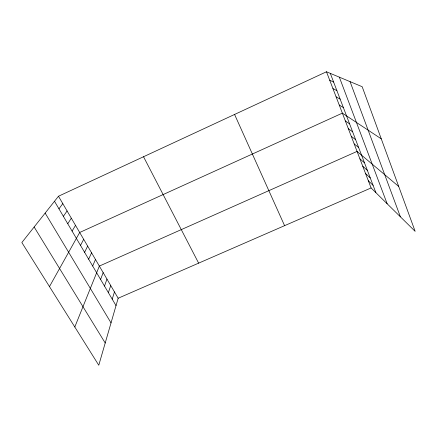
<?xml version="1.0" encoding="UTF-8"?>
<svg xmlns="http://www.w3.org/2000/svg" width="437" height="437" viewBox="0 0 437 437"><rect width="100%" height="100%" fill="white"/><g stroke="black" fill="none" stroke-linecap="round" stroke-linejoin="round"><path stroke-width="0.66" d="M58.476 196.246L118.165 298.236L98.778 365.228L21.85 242.54L58.476 196.246L326.472 71.772L362.169 86.701L415.15 231.348L371.095 187.943L326.472 71.772M112.222 299.165L114.461 291.916M108.381 292.648L110.73 285.541M104.503 286.077L106.967 279.106M100.592 279.445L103.17 272.622M74.798 326.985L99.341 266.078L357.062 151.41L398.702 186.446M92.671 266.007L95.479 259.474M88.651 259.196L91.579 252.815M84.598 252.324L87.651 246.097M80.512 245.386L83.68 239.318M49.474 286.596L79.681 232.479L342.362 113.139L381.266 138.84M72.089 231.102L75.519 225.366M67.757 223.749L71.318 218.189M63.381 216.331L67.079 210.94M58.962 208.837L62.797 203.631M118.165 298.236L371.095 187.943M329.711 80.211L333.611 82.052M332.923 88.564L336.9 90.645M336.102 96.839L340.15 99.15M339.249 105.027L343.367 107.573M345.356 120.94L349.616 123.922M348.327 128.664L352.648 131.854M351.266 136.317L355.652 139.709M354.178 143.899L358.624 147.493M359.919 158.85L364.491 162.837M362.754 166.224L367.38 170.403M365.556 173.527L370.243 177.892M368.342 180.771L373.083 185.315M34.141 227.005L105.208 342.996M45.142 213.103L111.031 322.888M54.499 201.271L116.024 305.621M143.527 156.741L198.644 263.145M234.576 114.45L284.585 225.667M330.296 73.367L375.891 192.668M339.341 77.152L387.171 203.779M350.064 81.637L400.401 216.812"/></g></svg>
